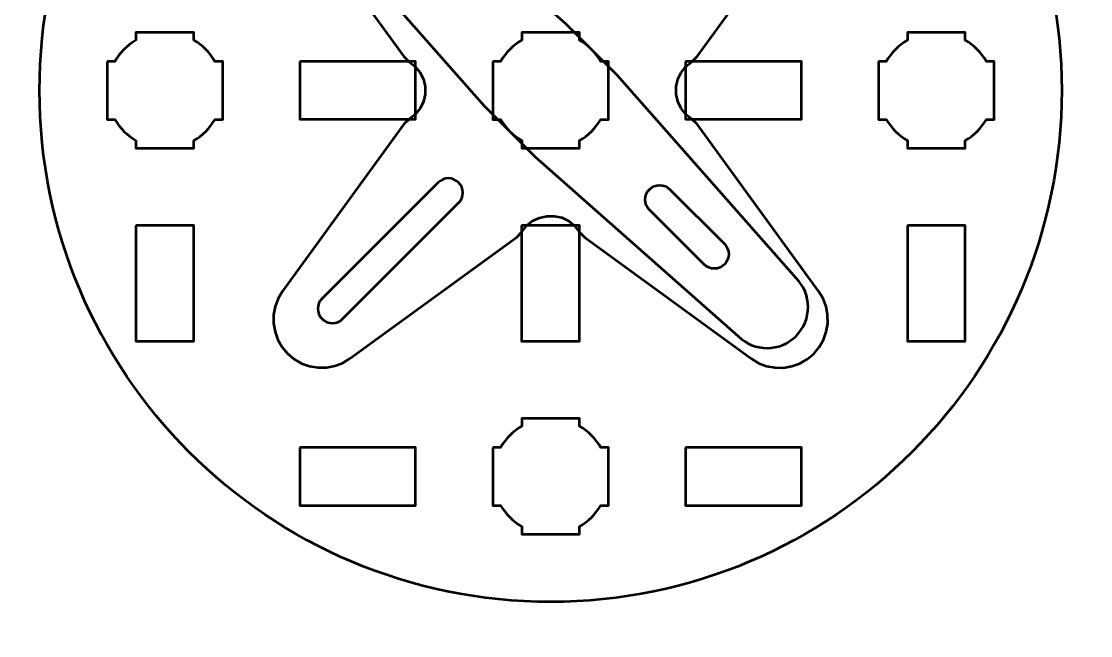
# Model space of a CAD drawing. Header units: centimetres. Extents: x -21 to 0, y -29.7 to 0.
# Drawn here: x -17.14 to -11.6, y -11.67 to -8.49 of the extents above; entities that cross this region are included whole.
import ezdxf

# ---------------------------------------------------------------- set-up
doc = ezdxf.new("R2010")
doc.units = ezdxf.units.CM
doc.header["$MEASUREMENT"] = 0
doc.layers.add('Layer 1', color=7, linetype='Continuous')

msp = doc.modelspace()

# ---------------------------------------------------------------- linework, layer by layer
at = {"layer": 'Layer 1', "color": 3, "lineweight": 53}
msp.add_ellipse((-14.40001, -8.84997), major_axis=(0, 2.65), ratio=1, dxfattribs=at)
at = {"layer": 'Layer 1', "color": 1, "lineweight": 53}
msp.add_open_spline([(-21.00003, -29.19995), (-21.00003, -29.19995), (-21.00003, -2.29992), (-21.00003, -2.29992), (-21.00003, -2.29992), (-21.00003, -2.21709), (-20.93286, -2.14992), (-20.85003, -2.14992), (-20.85003, -2.14992), (-20.7672, -2.14992), (-20.70003, -2.08275), (-20.70003, -1.99992), (-20.70003, -1.99992), (-20.70003, -1.91709), (-20.7672, -1.84992), (-20.85003, -1.84992), (-20.85003, -1.84992), (-20.93286, -1.84992), (-21.00003, -1.78275), (-21.00003, -1.69992), (-21.00003, -1.69992), (-21.00003, -1.61709), (-20.93286, -1.54992), (-20.85003, -1.54992), (-20.85003, -1.54992), (-20.7672, -1.54992), (-20.70003, -1.48275), (-20.70003, -1.39992), (-20.70003, -1.39992), (-20.70003, -1.31709), (-20.7672, -1.24992), (-20.85003, -1.24992), (-20.85003, -1.24992), (-20.93286, -1.24992), (-21.00003, -1.18275), (-21.00003, -1.09992), (-21.00003, -1.09992), (-21.00003, -1.09992), (-21.00003, -0.49992), (-21.00003, -0.49992), (-21.00003, -0.49992), (-21.00003, -0.22295), (-20.77694, 0.00004), (-20.49994, 0.00004), (-20.49994, 0.00004), (-20.49994, 0.00004), (-0.50008, 0.00004), (-0.50008, 0.00004), (-0.50008, 0.00004), (-0.22294, 0.00004), (0.00002, -0.22295), (0.00002, -0.49992), (0.00002, -0.49992), (0.00002, -0.49992), (0.00002, -29.19995), (0.00002, -29.19995), (0.00002, -29.19995), (0.00002, -29.47695), (-0.22294, -29.70004), (-0.50008, -29.70004), (-0.50008, -29.70004), (-0.50008, -29.70004), (-20.49994, -29.70004), (-20.49994, -29.70004), (-20.49994, -29.70004), (-20.77694, -29.70004), (-21.00003, -29.47695), (-21.00003, -29.19995)], degree=3, knots=[0, 0, 0, 0, 0.0588235, 0.0588235, 0.0588235, 0.0588235, 0.1176471, 0.1176471, 0.1176471, 0.1176471, 0.1764706, 0.1764706, 0.1764706, 0.1764706, 0.2352941, 0.2352941, 0.2352941, 0.2352941, 0.2941176, 0.2941176, 0.2941176, 0.2941176, 0.3529412, 0.3529412, 0.3529412, 0.3529412, 0.4117647, 0.4117647, 0.4117647, 0.4117647, 0.4705882, 0.4705882, 0.4705882, 0.4705882, 0.5294118, 0.5294118, 0.5294118, 0.5294118, 0.5882353, 0.5882353, 0.5882353, 0.5882353, 0.6470588, 0.6470588, 0.6470588, 0.6470588, 0.7058824, 0.7058824, 0.7058824, 0.7058824, 0.7647059, 0.7647059, 0.7647059, 0.7647059, 0.8235294, 0.8235294, 0.8235294, 0.8235294, 0.8823529, 0.8823529, 0.8823529, 0.8823529, 0.9411765, 0.9411765, 0.9411765, 0.9411765, 1, 1, 1, 1], dxfattribs=at)
at = {"layer": 'Layer 1', "color": 5, "lineweight": 53}
for points, knots in [([(-15.44127, -7.45977), (-15.44127, -7.45977), (-14.57533, -8.08934), (-14.57533, -8.08934), (-14.57533, -8.08934), (-14.57533, -8.08934), (-14.54844, -8.11735), (-14.54844, -8.11735), (-14.54844, -8.11735), (-14.54844, -8.11735), (-14.52436, -8.14816), (-14.52436, -8.14816), (-14.52436, -8.14816), (-14.52436, -8.14816), (-14.49411, -8.1728), (-14.49411, -8.1728), (-14.49411, -8.1728), (-14.49411, -8.1728), (-14.45883, -8.19016), (-14.45883, -8.19016), (-14.45883, -8.19016), (-14.45883, -8.19016), (-14.41961, -8.19913), (-14.41961, -8.19913), (-14.41961, -8.19913), (-14.41961, -8.19913), (-14.3804, -8.19912), (-14.3804, -8.19912), (-14.3804, -8.19912), (-14.3804, -8.19912), (-14.34232, -8.19016), (-14.34232, -8.19016), (-14.34232, -8.19016), (-14.34232, -8.19016), (-14.30647, -8.17335), (-14.30647, -8.17335), (-14.30647, -8.17335), (-14.30647, -8.17335), (-14.27566, -8.14815), (-14.27566, -8.14815), (-14.27566, -8.14815), (-14.27566, -8.14815), (-14.25159, -8.11735), (-14.25159, -8.11735), (-14.25159, -8.11735), (-14.25159, -8.11735), (-14.22526, -8.08878), (-14.22526, -8.08878), (-14.22526, -8.08878), (-14.22526, -8.08878), (-13.35931, -7.46033), (-13.35931, -7.46033), (-13.35931, -7.46033), (-13.35931, -7.46033), (-13.32178, -7.43736), (-13.32178, -7.43736), (-13.32178, -7.43736), (-13.32178, -7.43736), (-13.2809, -7.42225), (-13.2809, -7.42225), (-13.2809, -7.42225), (-13.2809, -7.42225), (-13.23776, -7.41384), (-13.23776, -7.41384), (-13.23776, -7.41384), (-13.23776, -7.41384), (-13.19352, -7.41328), (-13.19352, -7.41328), (-13.19352, -7.41328), (-13.19352, -7.41328), (-13.14983, -7.42112), (-13.14983, -7.42112), (-13.14983, -7.42112), (-13.14983, -7.42112), (-13.10838, -7.43569), (-13.10838, -7.43569), (-13.10838, -7.43569), (-13.10838, -7.43569), (-13.06974, -7.45753), (-13.06974, -7.45753), (-13.06974, -7.45753), (-13.06974, -7.45753), (-13.03613, -7.48553), (-13.03613, -7.48553), (-13.03613, -7.48553), (-13.03613, -7.48553), (-13.00756, -7.5197), (-13.00756, -7.5197), (-13.00756, -7.5197), (-13.00756, -7.5197), (-12.98572, -7.55835), (-12.98572, -7.55835), (-12.98572, -7.55835), (-12.98572, -7.55835), (-12.97115, -7.59979), (-12.97115, -7.59979), (-12.97115, -7.59979), (-12.97115, -7.59979), (-12.96387, -7.64293), (-12.96387, -7.64293), (-12.96387, -7.64293), (-12.96387, -7.64293), (-12.96443, -7.68717), (-12.96443, -7.68717), (-12.96443, -7.68717), (-12.96443, -7.68717), (-12.97228, -7.73087), (-12.97228, -7.73087), (-12.97228, -7.73087), (-12.97228, -7.73087), (-12.98739, -7.77175), (-12.98739, -7.77175), (-12.98739, -7.77175), (-12.98739, -7.77175), (-13.01036, -7.80928), (-13.01036, -7.80928), (-13.01036, -7.80928), (-13.01036, -7.80928), (-13.63937, -8.67467), (-13.63937, -8.67467), (-13.63937, -8.67467), (-13.63937, -8.67467), (-13.66739, -8.70155), (-13.66739, -8.70155), (-13.66739, -8.70155), (-13.66739, -8.70155), (-13.69818, -8.72563), (-13.69818, -8.72563), (-13.69818, -8.72563), (-13.69818, -8.72563), (-13.72338, -8.75644), (-13.72338, -8.75644), (-13.72338, -8.75644), (-13.72338, -8.75644), (-13.74019, -8.79229), (-13.74019, -8.79229), (-13.74019, -8.79229), (-13.74019, -8.79229), (-13.74915, -8.83036), (-13.74915, -8.83036), (-13.74915, -8.83036), (-13.74915, -8.83036), (-13.74916, -8.86958), (-13.74916, -8.86958), (-13.74916, -8.86958), (-13.74916, -8.86958), (-13.74076, -8.90823), (-13.74076, -8.90823), (-13.74076, -8.90823), (-13.74076, -8.90823), (-13.72339, -8.94352), (-13.72339, -8.94352), (-13.72339, -8.94352), (-13.72339, -8.94352), (-13.69819, -8.97433), (-13.69819, -8.97433), (-13.69819, -8.97433), (-13.69819, -8.97433), (-13.66738, -8.99841), (-13.66738, -8.99841), (-13.66738, -8.99841), (-13.66738, -8.99841), (-13.63937, -9.02529), (-13.63937, -9.02529), (-13.63937, -9.02529), (-13.63937, -9.02529), (-13.01037, -9.89067), (-13.01037, -9.89067), (-13.01037, -9.89067), (-13.01037, -9.89067), (-12.98741, -9.92819), (-12.98741, -9.92819), (-12.98741, -9.92819), (-12.98741, -9.92819), (-12.97172, -9.96963), (-12.97172, -9.96963), (-12.97172, -9.96963), (-12.97172, -9.96963), (-12.96389, -10.01333), (-12.96389, -10.01333), (-12.96389, -10.01333), (-12.96389, -10.01333), (-12.96333, -10.05757), (-12.96333, -10.05757), (-12.96333, -10.05757), (-12.96333, -10.05757), (-12.9706, -10.1007), (-12.9706, -10.1007), (-12.9706, -10.1007), (-12.9706, -10.1007), (-12.98517, -10.14215), (-12.98517, -10.14215), (-12.98517, -10.14215), (-12.98517, -10.14215), (-13.00701, -10.1808), (-13.00701, -10.1808), (-13.00701, -10.1808), (-13.00701, -10.1808), (-13.03501, -10.21441), (-13.03501, -10.21441), (-13.03501, -10.21441), (-13.03501, -10.21441), (-13.06918, -10.24297), (-13.06918, -10.24297), (-13.06918, -10.24297), (-13.06918, -10.24297), (-13.10784, -10.26482), (-13.10784, -10.26482), (-13.10784, -10.26482), (-13.10784, -10.26482), (-13.14929, -10.27939), (-13.14929, -10.27939), (-13.14929, -10.27939), (-13.14929, -10.27939), (-13.19241, -10.28666), (-13.19241, -10.28666), (-13.19241, -10.28666), (-13.19241, -10.28666), (-13.23666, -10.2861), (-13.23666, -10.2861), (-13.23666, -10.2861), (-13.23666, -10.2861), (-13.28035, -10.27827), (-13.28035, -10.27827), (-13.28035, -10.27827), (-13.28035, -10.27827), (-13.3218, -10.26258), (-13.3218, -10.26258), (-13.3218, -10.26258), (-13.3218, -10.26258), (-13.35932, -10.23962), (-13.35932, -10.23962), (-13.35932, -10.23962), (-13.35932, -10.23962), (-14.22469, -9.61061), (-14.22469, -9.61061), (-14.22469, -9.61061), (-14.22469, -9.61061), (-14.25158, -9.58261), (-14.25158, -9.58261), (-14.25158, -9.58261), (-14.25158, -9.58261), (-14.27566, -9.5518), (-14.27566, -9.5518), (-14.27566, -9.5518), (-14.27566, -9.5518), (-14.30647, -9.5266), (-14.30647, -9.5266), (-14.30647, -9.5266), (-14.30647, -9.5266), (-14.34176, -9.50923), (-14.34176, -9.50923), (-14.34176, -9.50923), (-14.34176, -9.50923), (-14.38041, -9.50083), (-14.38041, -9.50083), (-14.38041, -9.50083), (-14.38041, -9.50083), (-14.41962, -9.50083), (-14.41962, -9.50083), (-14.41962, -9.50083), (-14.41962, -9.50083), (-14.4577, -9.5098), (-14.4577, -9.5098), (-14.4577, -9.5098), (-14.4577, -9.5098), (-14.49355, -9.5266), (-14.49355, -9.5266), (-14.49355, -9.5266), (-14.49355, -9.5266), (-14.52436, -9.55181), (-14.52436, -9.55181), (-14.52436, -9.55181), (-14.52436, -9.55181), (-14.54844, -9.58261), (-14.54844, -9.58261), (-14.54844, -9.58261), (-14.54844, -9.58261), (-14.57476, -9.61006), (-14.57476, -9.61006), (-14.57476, -9.61006), (-14.57476, -9.61006), (-15.4407, -10.23962), (-15.4407, -10.23962), (-15.4407, -10.23962), (-15.4407, -10.23962), (-15.47822, -10.26258), (-15.47822, -10.26258), (-15.47822, -10.26258), (-15.47822, -10.26258), (-15.51912, -10.27771), (-15.51912, -10.27771), (-15.51912, -10.27771), (-15.51912, -10.27771), (-15.56281, -10.28554), (-15.56281, -10.28554), (-15.56281, -10.28554), (-15.56281, -10.28554), (-15.60705, -10.28611), (-15.60705, -10.28611), (-15.60705, -10.28611), (-15.60705, -10.28611), (-15.65018, -10.27883), (-15.65018, -10.27883), (-15.65018, -10.27883), (-15.65018, -10.27883), (-15.69162, -10.26426), (-15.69162, -10.26426), (-15.69162, -10.26426), (-15.69162, -10.26426), (-15.73028, -10.24242), (-15.73028, -10.24242), (-15.73028, -10.24242), (-15.73028, -10.24242), (-15.76445, -10.21385), (-15.76445, -10.21385), (-15.76445, -10.21385), (-15.76445, -10.21385), (-15.79245, -10.18024), (-15.79245, -10.18024), (-15.79245, -10.18024), (-15.79245, -10.18024), (-15.81428, -10.1416), (-15.81428, -10.1416), (-15.81428, -10.1416), (-15.81428, -10.1416), (-15.82886, -10.10015), (-15.82886, -10.10015), (-15.82886, -10.10015), (-15.82886, -10.10015), (-15.8367, -10.05646), (-15.8367, -10.05646), (-15.8367, -10.05646), (-15.8367, -10.05646), (-15.83614, -10.01221), (-15.83614, -10.01221), (-15.83614, -10.01221), (-15.83614, -10.01221), (-15.82774, -9.96909), (-15.82774, -9.96909), (-15.82774, -9.96909), (-15.82774, -9.96909), (-15.81261, -9.92819), (-15.81261, -9.92819), (-15.81261, -9.92819), (-15.81261, -9.92819), (-15.78965, -9.89067), (-15.78965, -9.89067), (-15.78965, -9.89067), (-15.78965, -9.89067), (-15.16065, -9.02417), (-15.16065, -9.02417), (-15.16065, -9.02417), (-15.16065, -9.02417), (-15.13264, -8.99841), (-15.13264, -8.99841), (-15.13264, -8.99841), (-15.13264, -8.99841), (-15.10184, -8.97433), (-15.10184, -8.97433), (-15.10184, -8.97433), (-15.10184, -8.97433), (-15.07663, -8.94352), (-15.07663, -8.94352), (-15.07663, -8.94352), (-15.07663, -8.94352), (-15.05983, -8.90767), (-15.05983, -8.90767), (-15.05983, -8.90767), (-15.05983, -8.90767), (-15.05087, -8.86958), (-15.05087, -8.86958), (-15.05087, -8.86958), (-15.05087, -8.86958), (-15.05086, -8.83038), (-15.05086, -8.83038), (-15.05086, -8.83038), (-15.05086, -8.83038), (-15.05983, -8.79116), (-15.05983, -8.79116), (-15.05983, -8.79116), (-15.05983, -8.79116), (-15.07719, -8.75588), (-15.07719, -8.75588), (-15.07719, -8.75588), (-15.07719, -8.75588), (-15.10183, -8.72564), (-15.10183, -8.72564), (-15.10183, -8.72564), (-15.10183, -8.72564), (-15.13264, -8.70155), (-15.13264, -8.70155), (-15.13264, -8.70155), (-15.13264, -8.70155), (-15.16065, -8.67466), (-15.16065, -8.67466), (-15.16065, -8.67466), (-15.16065, -8.67466), (-15.79022, -7.80872), (-15.79022, -7.80872), (-15.79022, -7.80872), (-15.79022, -7.80872), (-15.81318, -7.7712), (-15.81318, -7.7712), (-15.81318, -7.7712), (-15.81318, -7.7712), (-15.82887, -7.72975), (-15.82887, -7.72975), (-15.82887, -7.72975), (-15.82887, -7.72975), (-15.8367, -7.68606), (-15.8367, -7.68606), (-15.8367, -7.68606), (-15.8367, -7.68606), (-15.83671, -7.64237), (-15.83671, -7.64237), (-15.83671, -7.64237), (-15.83671, -7.64237), (-15.82999, -7.59869), (-15.82999, -7.59869), (-15.82999, -7.59869), (-15.82999, -7.59869), (-15.81486, -7.5578), (-15.81486, -7.5578), (-15.81486, -7.5578), (-15.81486, -7.5578), (-15.79301, -7.51914), (-15.79301, -7.51914), (-15.79301, -7.51914), (-15.79301, -7.51914), (-15.76445, -7.48497), (-15.76445, -7.48497), (-15.76445, -7.48497), (-15.76445, -7.48497), (-15.73084, -7.45697), (-15.73084, -7.45697), (-15.73084, -7.45697), (-15.73084, -7.45697), (-15.69219, -7.43513), (-15.69219, -7.43513), (-15.69219, -7.43513), (-15.69219, -7.43513), (-15.6513, -7.42), (-15.6513, -7.42), (-15.6513, -7.42), (-15.6513, -7.42), (-15.60762, -7.41328), (-15.60762, -7.41328), (-15.60762, -7.41328), (-15.60762, -7.41328), (-15.56393, -7.41329), (-15.56393, -7.41329), (-15.56393, -7.41329), (-15.56393, -7.41329), (-15.52023, -7.42112), (-15.52023, -7.42112), (-15.52023, -7.42112), (-15.52023, -7.42112), (-15.47879, -7.43681), (-15.47879, -7.43681), (-15.47879, -7.43681), (-15.47879, -7.43681), (-15.44127, -7.45977), (-15.44127, -7.45977)], [0, 0, 0, 0, 0.0086207, 0.0086207, 0.0086207, 0.0086207, 0.0172414, 0.0172414, 0.0172414, 0.0172414, 0.0258621, 0.0258621, 0.0258621, 0.0258621, 0.0344828, 0.0344828, 0.0344828, 0.0344828, 0.0431034, 0.0431034, 0.0431034, 0.0431034, 0.0517241, 0.0517241, 0.0517241, 0.0517241, 0.0603448, 0.0603448, 0.0603448, 0.0603448, 0.0689655, 0.0689655, 0.0689655, 0.0689655, 0.0775862, 0.0775862, 0.0775862, 0.0775862, 0.0862069, 0.0862069, 0.0862069, 0.0862069, 0.0948276, 0.0948276, 0.0948276, 0.0948276, 0.1034483, 0.1034483, 0.1034483, 0.1034483, 0.112069, 0.112069, 0.112069, 0.112069, 0.1206897, 0.1206897, 0.1206897, 0.1206897, 0.1293103, 0.1293103, 0.1293103, 0.1293103, 0.137931, 0.137931, 0.137931, 0.137931, 0.1465517, 0.1465517, 0.1465517, 0.1465517, 0.1551724, 0.1551724, 0.1551724, 0.1551724, 0.1637931, 0.1637931, 0.1637931, 0.1637931, 0.1724138, 0.1724138, 0.1724138, 0.1724138, 0.1810345, 0.1810345, 0.1810345, 0.1810345, 0.1896552, 0.1896552, 0.1896552, 0.1896552, 0.1982759, 0.1982759, 0.1982759, 0.1982759, 0.2068966, 0.2068966, 0.2068966, 0.2068966, 0.2155172, 0.2155172, 0.2155172, 0.2155172, 0.2241379, 0.2241379, 0.2241379, 0.2241379, 0.2327586, 0.2327586, 0.2327586, 0.2327586, 0.2413793, 0.2413793, 0.2413793, 0.2413793, 0.25, 0.25, 0.25, 0.25, 0.2586207, 0.2586207, 0.2586207, 0.2586207, 0.2672414, 0.2672414, 0.2672414, 0.2672414, 0.2758621, 0.2758621, 0.2758621, 0.2758621, 0.2844828, 0.2844828, 0.2844828, 0.2844828, 0.2931034, 0.2931034, 0.2931034, 0.2931034, 0.3017241, 0.3017241, 0.3017241, 0.3017241, 0.3103448, 0.3103448, 0.3103448, 0.3103448, 0.3189655, 0.3189655, 0.3189655, 0.3189655, 0.3275862, 0.3275862, 0.3275862, 0.3275862, 0.3362069, 0.3362069, 0.3362069, 0.3362069, 0.3448276, 0.3448276, 0.3448276, 0.3448276, 0.3534483, 0.3534483, 0.3534483, 0.3534483, 0.362069, 0.362069, 0.362069, 0.362069, 0.3706897, 0.3706897, 0.3706897, 0.3706897, 0.3793103, 0.3793103, 0.3793103, 0.3793103, 0.387931, 0.387931, 0.387931, 0.387931, 0.3965517, 0.3965517, 0.3965517, 0.3965517, 0.4051724, 0.4051724, 0.4051724, 0.4051724, 0.4137931, 0.4137931, 0.4137931, 0.4137931, 0.4224138, 0.4224138, 0.4224138, 0.4224138, 0.4310345, 0.4310345, 0.4310345, 0.4310345, 0.4396552, 0.4396552, 0.4396552, 0.4396552, 0.4482759, 0.4482759, 0.4482759, 0.4482759, 0.4568966, 0.4568966, 0.4568966, 0.4568966, 0.4655172, 0.4655172, 0.4655172, 0.4655172, 0.4741379, 0.4741379, 0.4741379, 0.4741379, 0.4827586, 0.4827586, 0.4827586, 0.4827586, 0.4913793, 0.4913793, 0.4913793, 0.4913793, 0.5, 0.5, 0.5, 0.5, 0.5086207, 0.5086207, 0.5086207, 0.5086207, 0.5172414, 0.5172414, 0.5172414, 0.5172414, 0.5258621, 0.5258621, 0.5258621, 0.5258621, 0.5344828, 0.5344828, 0.5344828, 0.5344828, 0.5431034, 0.5431034, 0.5431034, 0.5431034, 0.5517241, 0.5517241, 0.5517241, 0.5517241, 0.5603448, 0.5603448, 0.5603448, 0.5603448, 0.5689655, 0.5689655, 0.5689655, 0.5689655, 0.5775862, 0.5775862, 0.5775862, 0.5775862, 0.5862069, 0.5862069, 0.5862069, 0.5862069, 0.5948276, 0.5948276, 0.5948276, 0.5948276, 0.6034483, 0.6034483, 0.6034483, 0.6034483, 0.612069, 0.612069, 0.612069, 0.612069, 0.6206897, 0.6206897, 0.6206897, 0.6206897, 0.6293103, 0.6293103, 0.6293103, 0.6293103, 0.637931, 0.637931, 0.637931, 0.637931, 0.6465517, 0.6465517, 0.6465517, 0.6465517, 0.6551724, 0.6551724, 0.6551724, 0.6551724, 0.6637931, 0.6637931, 0.6637931, 0.6637931, 0.6724138, 0.6724138, 0.6724138, 0.6724138, 0.6810345, 0.6810345, 0.6810345, 0.6810345, 0.6896552, 0.6896552, 0.6896552, 0.6896552, 0.6982759, 0.6982759, 0.6982759, 0.6982759, 0.7068966, 0.7068966, 0.7068966, 0.7068966, 0.7155172, 0.7155172, 0.7155172, 0.7155172, 0.7241379, 0.7241379, 0.7241379, 0.7241379, 0.7327586, 0.7327586, 0.7327586, 0.7327586, 0.7413793, 0.7413793, 0.7413793, 0.7413793, 0.75, 0.75, 0.75, 0.75, 0.7586207, 0.7586207, 0.7586207, 0.7586207, 0.7672414, 0.7672414, 0.7672414, 0.7672414, 0.7758621, 0.7758621, 0.7758621, 0.7758621, 0.7844828, 0.7844828, 0.7844828, 0.7844828, 0.7931034, 0.7931034, 0.7931034, 0.7931034, 0.8017241, 0.8017241, 0.8017241, 0.8017241, 0.8103448, 0.8103448, 0.8103448, 0.8103448, 0.8189655, 0.8189655, 0.8189655, 0.8189655, 0.8275862, 0.8275862, 0.8275862, 0.8275862, 0.8362069, 0.8362069, 0.8362069, 0.8362069, 0.8448276, 0.8448276, 0.8448276, 0.8448276, 0.8534483, 0.8534483, 0.8534483, 0.8534483, 0.862069, 0.862069, 0.862069, 0.862069, 0.8706897, 0.8706897, 0.8706897, 0.8706897, 0.8793103, 0.8793103, 0.8793103, 0.8793103, 0.887931, 0.887931, 0.887931, 0.887931, 0.8965517, 0.8965517, 0.8965517, 0.8965517, 0.9051724, 0.9051724, 0.9051724, 0.9051724, 0.9137931, 0.9137931, 0.9137931, 0.9137931, 0.9224138, 0.9224138, 0.9224138, 0.9224138, 0.9310345, 0.9310345, 0.9310345, 0.9310345, 0.9396552, 0.9396552, 0.9396552, 0.9396552, 0.9482759, 0.9482759, 0.9482759, 0.9482759, 0.9568966, 0.9568966, 0.9568966, 0.9568966, 0.9655172, 0.9655172, 0.9655172, 0.9655172, 0.9741379, 0.9741379, 0.9741379, 0.9741379, 0.9827586, 0.9827586, 0.9827586, 0.9827586, 0.9913793, 0.9913793, 0.9913793, 0.9913793, 1, 1, 1, 1]), ([(-14.47956, -9.19468), (-14.47956, -9.19468), (-14.74472, -8.92952), (-14.74472, -8.92952), (-14.74472, -8.92952), (-14.74472, -8.92952), (-15.6728, -7.8777), (-15.6728, -7.8777), (-15.6728, -7.8777), (-15.75556, -7.79494), (-15.75556, -7.65994), (-15.6728, -7.57718), (-15.6728, -7.57718), (-15.59004, -7.49442), (-15.45504, -7.49442), (-15.37228, -7.57718), (-15.37228, -7.57718), (-15.37228, -7.57718), (-14.32046, -8.50526), (-14.32046, -8.50526), (-14.32046, -8.50526), (-14.32046, -8.50526), (-14.0553, -8.77042), (-14.0553, -8.77042), (-14.0553, -8.77042), (-14.0553, -8.77042), (-13.12722, -9.82224), (-13.12722, -9.82224), (-13.12722, -9.82224), (-13.04446, -9.905), (-13.04446, -10.04), (-13.12722, -10.12276), (-13.12722, -10.12276), (-13.20998, -10.20552), (-13.34498, -10.20552), (-13.42774, -10.12276), (-13.42774, -10.12276), (-13.42774, -10.12276), (-14.47956, -9.19468), (-14.47956, -9.19468)], [0, 0, 0, 0, 0.1, 0.1, 0.1, 0.1, 0.2, 0.2, 0.2, 0.2, 0.3, 0.3, 0.3, 0.3, 0.4, 0.4, 0.4, 0.4, 0.5, 0.5, 0.5, 0.5, 0.6, 0.6, 0.6, 0.6, 0.7, 0.7, 0.7, 0.7, 0.8, 0.8, 0.8, 0.8, 0.9, 0.9, 0.9, 0.9, 1, 1, 1, 1])]:
    msp.add_open_spline(points, degree=3, knots=knots, dxfattribs=at)
at = {"layer": 'Layer 1', "lineweight": 53}
for points, knots in [([(-16.70001, -8.69991), (-16.70001, -8.69991), (-16.65981, -8.69991), (-16.65981, -8.69991), (-16.65981, -8.69991), (-16.63348, -8.65439), (-16.59552, -8.61646), (-16.55001, -8.59013), (-16.55001, -8.59013), (-16.55001, -8.59013), (-16.55001, -8.54991), (-16.55001, -8.54991), (-16.55001, -8.54991), (-16.55001, -8.54991), (-16.25001, -8.54991), (-16.25001, -8.54991), (-16.25001, -8.54991), (-16.25001, -8.54991), (-16.25001, -8.5901), (-16.25001, -8.5901), (-16.25001, -8.5901), (-16.20448, -8.61643), (-16.16649, -8.65438), (-16.14013, -8.69991), (-16.14013, -8.69991), (-16.14013, -8.69991), (-16.10001, -8.69991), (-16.10001, -8.69991), (-16.10001, -8.69991), (-16.10001, -8.69991), (-16.10001, -8.84533), (-16.10001, -8.84533), (-16.10001, -8.84533), (-16.10001, -8.84533), (-16.09995, -8.84998), (-16.09995, -8.84998), (-16.09995, -8.84998), (-16.09995, -8.84998), (-16.10001, -8.85462), (-16.10001, -8.85462), (-16.10001, -8.85462), (-16.10001, -8.85462), (-16.10001, -8.99991), (-16.10001, -8.99991), (-16.10001, -8.99991), (-16.10001, -8.99991), (-16.14008, -8.99991), (-16.14008, -8.99991), (-16.14008, -8.99991), (-16.16643, -9.04548), (-16.20443, -9.08349), (-16.25001, -9.10985), (-16.25001, -9.10985), (-16.25001, -9.10985), (-16.25001, -9.14991), (-16.25001, -9.14991), (-16.25001, -9.14991), (-16.25001, -9.14991), (-16.39329, -9.14991), (-16.39329, -9.14991), (-16.39329, -9.14991), (-16.39329, -9.14991), (-16.39996, -9.14999), (-16.39996, -9.14999), (-16.39996, -9.14999), (-16.39996, -9.14999), (-16.40664, -9.14991), (-16.40664, -9.14991), (-16.40664, -9.14991), (-16.40664, -9.14991), (-16.55001, -9.14991), (-16.55001, -9.14991), (-16.55001, -9.14991), (-16.55001, -9.14991), (-16.55001, -9.10981), (-16.55001, -9.10981), (-16.55001, -9.10981), (-16.59555, -9.08345), (-16.63353, -9.04546), (-16.65986, -8.99991), (-16.65986, -8.99991), (-16.65986, -8.99991), (-16.70001, -8.99991), (-16.70001, -8.99991), (-16.70001, -8.99991), (-16.70001, -8.99991), (-16.70001, -8.69991), (-16.70001, -8.69991)], [0, 0, 0, 0, 0.0454545, 0.0454545, 0.0454545, 0.0454545, 0.0909091, 0.0909091, 0.0909091, 0.0909091, 0.1363636, 0.1363636, 0.1363636, 0.1363636, 0.1818182, 0.1818182, 0.1818182, 0.1818182, 0.2272727, 0.2272727, 0.2272727, 0.2272727, 0.2727273, 0.2727273, 0.2727273, 0.2727273, 0.3181818, 0.3181818, 0.3181818, 0.3181818, 0.3636364, 0.3636364, 0.3636364, 0.3636364, 0.4090909, 0.4090909, 0.4090909, 0.4090909, 0.4545455, 0.4545455, 0.4545455, 0.4545455, 0.5, 0.5, 0.5, 0.5, 0.5454545, 0.5454545, 0.5454545, 0.5454545, 0.5909091, 0.5909091, 0.5909091, 0.5909091, 0.6363636, 0.6363636, 0.6363636, 0.6363636, 0.6818182, 0.6818182, 0.6818182, 0.6818182, 0.7272727, 0.7272727, 0.7272727, 0.7272727, 0.7727273, 0.7727273, 0.7727273, 0.7727273, 0.8181818, 0.8181818, 0.8181818, 0.8181818, 0.8636364, 0.8636364, 0.8636364, 0.8636364, 0.9090909, 0.9090909, 0.9090909, 0.9090909, 0.9545455, 0.9545455, 0.9545455, 0.9545455, 1, 1, 1, 1]), ([(-14.70001, -8.69991), (-14.70001, -8.69991), (-14.65981, -8.69991), (-14.65981, -8.69991), (-14.65981, -8.69991), (-14.63348, -8.65439), (-14.59552, -8.61646), (-14.55001, -8.59013), (-14.55001, -8.59013), (-14.55001, -8.59013), (-14.55001, -8.54991), (-14.55001, -8.54991), (-14.55001, -8.54991), (-14.55001, -8.54991), (-14.25001, -8.54991), (-14.25001, -8.54991), (-14.25001, -8.54991), (-14.25001, -8.54991), (-14.25001, -8.5901), (-14.25001, -8.5901), (-14.25001, -8.5901), (-14.20448, -8.61643), (-14.16649, -8.65438), (-14.14013, -8.69991), (-14.14013, -8.69991), (-14.14013, -8.69991), (-14.10001, -8.69991), (-14.10001, -8.69991), (-14.10001, -8.69991), (-14.10001, -8.69991), (-14.10001, -8.84533), (-14.10001, -8.84533), (-14.10001, -8.84533), (-14.10001, -8.84533), (-14.09995, -8.84998), (-14.09995, -8.84998), (-14.09995, -8.84998), (-14.09995, -8.84998), (-14.10001, -8.85462), (-14.10001, -8.85462), (-14.10001, -8.85462), (-14.10001, -8.85462), (-14.10001, -8.99991), (-14.10001, -8.99991), (-14.10001, -8.99991), (-14.10001, -8.99991), (-14.14008, -8.99991), (-14.14008, -8.99991), (-14.14008, -8.99991), (-14.16643, -9.04548), (-14.20443, -9.08349), (-14.25001, -9.10985), (-14.25001, -9.10985), (-14.25001, -9.10985), (-14.25001, -9.14991), (-14.25001, -9.14991), (-14.25001, -9.14991), (-14.25001, -9.14991), (-14.39329, -9.14991), (-14.39329, -9.14991), (-14.39329, -9.14991), (-14.39329, -9.14991), (-14.39996, -9.14999), (-14.39996, -9.14999), (-14.39996, -9.14999), (-14.39996, -9.14999), (-14.40664, -9.14991), (-14.40664, -9.14991), (-14.40664, -9.14991), (-14.40664, -9.14991), (-14.55001, -9.14991), (-14.55001, -9.14991), (-14.55001, -9.14991), (-14.55001, -9.14991), (-14.55001, -9.10981), (-14.55001, -9.10981), (-14.55001, -9.10981), (-14.59555, -9.08345), (-14.63353, -9.04546), (-14.65986, -8.99991), (-14.65986, -8.99991), (-14.65986, -8.99991), (-14.70001, -8.99991), (-14.70001, -8.99991), (-14.70001, -8.99991), (-14.70001, -8.99991), (-14.70001, -8.69991), (-14.70001, -8.69991)], [0, 0, 0, 0, 0.0454545, 0.0454545, 0.0454545, 0.0454545, 0.0909091, 0.0909091, 0.0909091, 0.0909091, 0.1363636, 0.1363636, 0.1363636, 0.1363636, 0.1818182, 0.1818182, 0.1818182, 0.1818182, 0.2272727, 0.2272727, 0.2272727, 0.2272727, 0.2727273, 0.2727273, 0.2727273, 0.2727273, 0.3181818, 0.3181818, 0.3181818, 0.3181818, 0.3636364, 0.3636364, 0.3636364, 0.3636364, 0.4090909, 0.4090909, 0.4090909, 0.4090909, 0.4545455, 0.4545455, 0.4545455, 0.4545455, 0.5, 0.5, 0.5, 0.5, 0.5454545, 0.5454545, 0.5454545, 0.5454545, 0.5909091, 0.5909091, 0.5909091, 0.5909091, 0.6363636, 0.6363636, 0.6363636, 0.6363636, 0.6818182, 0.6818182, 0.6818182, 0.6818182, 0.7272727, 0.7272727, 0.7272727, 0.7272727, 0.7727273, 0.7727273, 0.7727273, 0.7727273, 0.8181818, 0.8181818, 0.8181818, 0.8181818, 0.8636364, 0.8636364, 0.8636364, 0.8636364, 0.9090909, 0.9090909, 0.9090909, 0.9090909, 0.9545455, 0.9545455, 0.9545455, 0.9545455, 1, 1, 1, 1]), ([(-12.70001, -8.69991), (-12.70001, -8.69991), (-12.65981, -8.69991), (-12.65981, -8.69991), (-12.65981, -8.69991), (-12.63348, -8.65439), (-12.59552, -8.61646), (-12.55001, -8.59013), (-12.55001, -8.59013), (-12.55001, -8.59013), (-12.55001, -8.54991), (-12.55001, -8.54991), (-12.55001, -8.54991), (-12.55001, -8.54991), (-12.25001, -8.54991), (-12.25001, -8.54991), (-12.25001, -8.54991), (-12.25001, -8.54991), (-12.25001, -8.5901), (-12.25001, -8.5901), (-12.25001, -8.5901), (-12.20448, -8.61643), (-12.16649, -8.65438), (-12.14013, -8.69991), (-12.14013, -8.69991), (-12.14013, -8.69991), (-12.10001, -8.69991), (-12.10001, -8.69991), (-12.10001, -8.69991), (-12.10001, -8.69991), (-12.10001, -8.84533), (-12.10001, -8.84533), (-12.10001, -8.84533), (-12.10001, -8.84533), (-12.09995, -8.84998), (-12.09995, -8.84998), (-12.09995, -8.84998), (-12.09995, -8.84998), (-12.10001, -8.85462), (-12.10001, -8.85462), (-12.10001, -8.85462), (-12.10001, -8.85462), (-12.10001, -8.99991), (-12.10001, -8.99991), (-12.10001, -8.99991), (-12.10001, -8.99991), (-12.14008, -8.99991), (-12.14008, -8.99991), (-12.14008, -8.99991), (-12.16643, -9.04548), (-12.20443, -9.08349), (-12.25001, -9.10985), (-12.25001, -9.10985), (-12.25001, -9.10985), (-12.25001, -9.14991), (-12.25001, -9.14991), (-12.25001, -9.14991), (-12.25001, -9.14991), (-12.39329, -9.14991), (-12.39329, -9.14991), (-12.39329, -9.14991), (-12.39329, -9.14991), (-12.39996, -9.14999), (-12.39996, -9.14999), (-12.39996, -9.14999), (-12.39996, -9.14999), (-12.40664, -9.14991), (-12.40664, -9.14991), (-12.40664, -9.14991), (-12.40664, -9.14991), (-12.55001, -9.14991), (-12.55001, -9.14991), (-12.55001, -9.14991), (-12.55001, -9.14991), (-12.55001, -9.10981), (-12.55001, -9.10981), (-12.55001, -9.10981), (-12.59555, -9.08345), (-12.63353, -9.04546), (-12.65986, -8.99991), (-12.65986, -8.99991), (-12.65986, -8.99991), (-12.70001, -8.99991), (-12.70001, -8.99991), (-12.70001, -8.99991), (-12.70001, -8.99991), (-12.70001, -8.69991), (-12.70001, -8.69991)], [0, 0, 0, 0, 0.0454545, 0.0454545, 0.0454545, 0.0454545, 0.0909091, 0.0909091, 0.0909091, 0.0909091, 0.1363636, 0.1363636, 0.1363636, 0.1363636, 0.1818182, 0.1818182, 0.1818182, 0.1818182, 0.2272727, 0.2272727, 0.2272727, 0.2272727, 0.2727273, 0.2727273, 0.2727273, 0.2727273, 0.3181818, 0.3181818, 0.3181818, 0.3181818, 0.3636364, 0.3636364, 0.3636364, 0.3636364, 0.4090909, 0.4090909, 0.4090909, 0.4090909, 0.4545455, 0.4545455, 0.4545455, 0.4545455, 0.5, 0.5, 0.5, 0.5, 0.5454545, 0.5454545, 0.5454545, 0.5454545, 0.5909091, 0.5909091, 0.5909091, 0.5909091, 0.6363636, 0.6363636, 0.6363636, 0.6363636, 0.6818182, 0.6818182, 0.6818182, 0.6818182, 0.7272727, 0.7272727, 0.7272727, 0.7272727, 0.7727273, 0.7727273, 0.7727273, 0.7727273, 0.8181818, 0.8181818, 0.8181818, 0.8181818, 0.8636364, 0.8636364, 0.8636364, 0.8636364, 0.9090909, 0.9090909, 0.9090909, 0.9090909, 0.9545455, 0.9545455, 0.9545455, 0.9545455, 1, 1, 1, 1]), ([(-15.7, -8.69983), (-15.7, -8.69983), (-15.09999, -8.69983), (-15.09999, -8.69983), (-15.09999, -8.69983), (-15.09999, -8.69983), (-15.09999, -8.99983), (-15.09999, -8.99983), (-15.09999, -8.99983), (-15.09999, -8.99983), (-15.7, -8.99983), (-15.7, -8.99983), (-15.7, -8.99983), (-15.7, -8.99983), (-15.7, -8.69983), (-15.7, -8.69983)], [0, 0, 0, 0, 0.25, 0.25, 0.25, 0.25, 0.5, 0.5, 0.5, 0.5, 0.75, 0.75, 0.75, 0.75, 1, 1, 1, 1]), ([(-13.69993, -8.69983), (-13.69993, -8.69983), (-13.09993, -8.69983), (-13.09993, -8.69983), (-13.09993, -8.69983), (-13.09993, -8.69983), (-13.09993, -8.99983), (-13.09993, -8.99983), (-13.09993, -8.99983), (-13.09993, -8.99983), (-13.69993, -8.99983), (-13.69993, -8.99983), (-13.69993, -8.99983), (-13.69993, -8.99983), (-13.69993, -8.69983), (-13.69993, -8.69983)], [0, 0, 0, 0, 0.25, 0.25, 0.25, 0.25, 0.5, 0.5, 0.5, 0.5, 0.75, 0.75, 0.75, 0.75, 1, 1, 1, 1]), ([(-15.47834, -10.03437), (-15.50762, -10.06366), (-15.55513, -10.06366), (-15.58441, -10.03437), (-15.58441, -10.03437), (-15.61369, -10.00509), (-15.61369, -9.95759), (-15.58441, -9.92831), (-15.58441, -9.92831), (-15.58441, -9.92831), (-14.98337, -9.32727), (-14.98337, -9.32727), (-14.98337, -9.32727), (-14.95409, -9.29799), (-14.90658, -9.29799), (-14.8773, -9.32727), (-14.8773, -9.32727), (-14.84802, -9.35655), (-14.84802, -9.40405), (-14.8773, -9.43333), (-14.8773, -9.43333), (-14.8773, -9.43333), (-15.47834, -10.03437), (-15.47834, -10.03437)], [0, 0, 0, 0, 0.1666667, 0.1666667, 0.1666667, 0.1666667, 0.3333333, 0.3333333, 0.3333333, 0.3333333, 0.5, 0.5, 0.5, 0.5, 0.6666667, 0.6666667, 0.6666667, 0.6666667, 0.8333333, 0.8333333, 0.8333333, 0.8333333, 1, 1, 1, 1]), ([(-13.78129, -9.36262), (-13.81058, -9.33333), (-13.85808, -9.33333), (-13.88736, -9.36262), (-13.88736, -9.36262), (-13.91664, -9.3919), (-13.91664, -9.4394), (-13.88736, -9.46868), (-13.88736, -9.46868), (-13.88736, -9.46868), (-13.60452, -9.75152), (-13.60452, -9.75152), (-13.60452, -9.75152), (-13.57524, -9.78081), (-13.52773, -9.78081), (-13.49845, -9.75152), (-13.49845, -9.75152), (-13.46917, -9.72224), (-13.46917, -9.67474), (-13.49845, -9.64546), (-13.49845, -9.64546), (-13.49845, -9.64546), (-13.78129, -9.36262), (-13.78129, -9.36262)], [0, 0, 0, 0, 0.1666667, 0.1666667, 0.1666667, 0.1666667, 0.3333333, 0.3333333, 0.3333333, 0.3333333, 0.5, 0.5, 0.5, 0.5, 0.6666667, 0.6666667, 0.6666667, 0.6666667, 0.8333333, 0.8333333, 0.8333333, 0.8333333, 1, 1, 1, 1]), ([(-16.54998, -9.54995), (-16.54998, -9.54995), (-16.24998, -9.54995), (-16.24998, -9.54995), (-16.24998, -9.54995), (-16.24998, -9.54995), (-16.24998, -10.14995), (-16.24998, -10.14995), (-16.24998, -10.14995), (-16.24998, -10.14995), (-16.54998, -10.14995), (-16.54998, -10.14995), (-16.54998, -10.14995), (-16.54998, -10.14995), (-16.54998, -9.54995), (-16.54998, -9.54995)], [0, 0, 0, 0, 0.25, 0.25, 0.25, 0.25, 0.5, 0.5, 0.5, 0.5, 0.75, 0.75, 0.75, 0.75, 1, 1, 1, 1]), ([(-14.55005, -9.54995), (-14.55005, -9.54995), (-14.25005, -9.54995), (-14.25005, -9.54995), (-14.25005, -9.54995), (-14.25005, -9.54995), (-14.25005, -10.14995), (-14.25005, -10.14995), (-14.25005, -10.14995), (-14.25005, -10.14995), (-14.55005, -10.14995), (-14.55005, -10.14995), (-14.55005, -10.14995), (-14.55005, -10.14995), (-14.55005, -9.54995), (-14.55005, -9.54995)], [0, 0, 0, 0, 0.25, 0.25, 0.25, 0.25, 0.5, 0.5, 0.5, 0.5, 0.75, 0.75, 0.75, 0.75, 1, 1, 1, 1]), ([(-12.54995, -9.54995), (-12.54995, -9.54995), (-12.24994, -9.54995), (-12.24994, -9.54995), (-12.24994, -9.54995), (-12.24994, -9.54995), (-12.24994, -10.14995), (-12.24994, -10.14995), (-12.24994, -10.14995), (-12.24994, -10.14995), (-12.54995, -10.14995), (-12.54995, -10.14995), (-12.54995, -10.14995), (-12.54995, -10.14995), (-12.54995, -9.54995), (-12.54995, -9.54995)], [0, 0, 0, 0, 0.25, 0.25, 0.25, 0.25, 0.5, 0.5, 0.5, 0.5, 0.75, 0.75, 0.75, 0.75, 1, 1, 1, 1]), ([(-14.70001, -10.69991), (-14.70001, -10.69991), (-14.65981, -10.69991), (-14.65981, -10.69991), (-14.65981, -10.69991), (-14.63348, -10.65439), (-14.59552, -10.61646), (-14.55001, -10.59013), (-14.55001, -10.59013), (-14.55001, -10.59013), (-14.55001, -10.54991), (-14.55001, -10.54991), (-14.55001, -10.54991), (-14.55001, -10.54991), (-14.25001, -10.54991), (-14.25001, -10.54991), (-14.25001, -10.54991), (-14.25001, -10.54991), (-14.25001, -10.5901), (-14.25001, -10.5901), (-14.25001, -10.5901), (-14.20448, -10.61643), (-14.16649, -10.65438), (-14.14013, -10.69991), (-14.14013, -10.69991), (-14.14013, -10.69991), (-14.10001, -10.69991), (-14.10001, -10.69991), (-14.10001, -10.69991), (-14.10001, -10.69991), (-14.10001, -10.84533), (-14.10001, -10.84533), (-14.10001, -10.84533), (-14.10001, -10.84533), (-14.09995, -10.84998), (-14.09995, -10.84998), (-14.09995, -10.84998), (-14.09995, -10.84998), (-14.10001, -10.85462), (-14.10001, -10.85462), (-14.10001, -10.85462), (-14.10001, -10.85462), (-14.10001, -10.99991), (-14.10001, -10.99991), (-14.10001, -10.99991), (-14.10001, -10.99991), (-14.14008, -10.99991), (-14.14008, -10.99991), (-14.14008, -10.99991), (-14.16643, -11.04548), (-14.20443, -11.08349), (-14.25001, -11.10985), (-14.25001, -11.10985), (-14.25001, -11.10985), (-14.25001, -11.14991), (-14.25001, -11.14991), (-14.25001, -11.14991), (-14.25001, -11.14991), (-14.39329, -11.14991), (-14.39329, -11.14991), (-14.39329, -11.14991), (-14.39329, -11.14991), (-14.39996, -11.14999), (-14.39996, -11.14999), (-14.39996, -11.14999), (-14.39996, -11.14999), (-14.40664, -11.14991), (-14.40664, -11.14991), (-14.40664, -11.14991), (-14.40664, -11.14991), (-14.55001, -11.14991), (-14.55001, -11.14991), (-14.55001, -11.14991), (-14.55001, -11.14991), (-14.55001, -11.10981), (-14.55001, -11.10981), (-14.55001, -11.10981), (-14.59555, -11.08345), (-14.63353, -11.04546), (-14.65986, -10.99991), (-14.65986, -10.99991), (-14.65986, -10.99991), (-14.70001, -10.99991), (-14.70001, -10.99991), (-14.70001, -10.99991), (-14.70001, -10.99991), (-14.70001, -10.69991), (-14.70001, -10.69991)], [0, 0, 0, 0, 0.0454545, 0.0454545, 0.0454545, 0.0454545, 0.0909091, 0.0909091, 0.0909091, 0.0909091, 0.1363636, 0.1363636, 0.1363636, 0.1363636, 0.1818182, 0.1818182, 0.1818182, 0.1818182, 0.2272727, 0.2272727, 0.2272727, 0.2272727, 0.2727273, 0.2727273, 0.2727273, 0.2727273, 0.3181818, 0.3181818, 0.3181818, 0.3181818, 0.3636364, 0.3636364, 0.3636364, 0.3636364, 0.4090909, 0.4090909, 0.4090909, 0.4090909, 0.4545455, 0.4545455, 0.4545455, 0.4545455, 0.5, 0.5, 0.5, 0.5, 0.5454545, 0.5454545, 0.5454545, 0.5454545, 0.5909091, 0.5909091, 0.5909091, 0.5909091, 0.6363636, 0.6363636, 0.6363636, 0.6363636, 0.6818182, 0.6818182, 0.6818182, 0.6818182, 0.7272727, 0.7272727, 0.7272727, 0.7272727, 0.7727273, 0.7727273, 0.7727273, 0.7727273, 0.8181818, 0.8181818, 0.8181818, 0.8181818, 0.8636364, 0.8636364, 0.8636364, 0.8636364, 0.9090909, 0.9090909, 0.9090909, 0.9090909, 0.9545455, 0.9545455, 0.9545455, 0.9545455, 1, 1, 1, 1]), ([(-15.7, -10.69993), (-15.7, -10.69993), (-15.09999, -10.69993), (-15.09999, -10.69993), (-15.09999, -10.69993), (-15.09999, -10.69993), (-15.09999, -10.99994), (-15.09999, -10.99994), (-15.09999, -10.99994), (-15.09999, -10.99994), (-15.7, -10.99994), (-15.7, -10.99994), (-15.7, -10.99994), (-15.7, -10.99994), (-15.7, -10.69993), (-15.7, -10.69993)], [0, 0, 0, 0, 0.25, 0.25, 0.25, 0.25, 0.5, 0.5, 0.5, 0.5, 0.75, 0.75, 0.75, 0.75, 1, 1, 1, 1]), ([(-13.69993, -10.69993), (-13.69993, -10.69993), (-13.09993, -10.69993), (-13.09993, -10.69993), (-13.09993, -10.69993), (-13.09993, -10.69993), (-13.09993, -10.99994), (-13.09993, -10.99994), (-13.09993, -10.99994), (-13.09993, -10.99994), (-13.69993, -10.99994), (-13.69993, -10.99994), (-13.69993, -10.99994), (-13.69993, -10.99994), (-13.69993, -10.69993), (-13.69993, -10.69993)], [0, 0, 0, 0, 0.25, 0.25, 0.25, 0.25, 0.5, 0.5, 0.5, 0.5, 0.75, 0.75, 0.75, 0.75, 1, 1, 1, 1])]:
    msp.add_open_spline(points, degree=3, knots=knots, dxfattribs=at)

doc.saveas('drawing.dxf')
